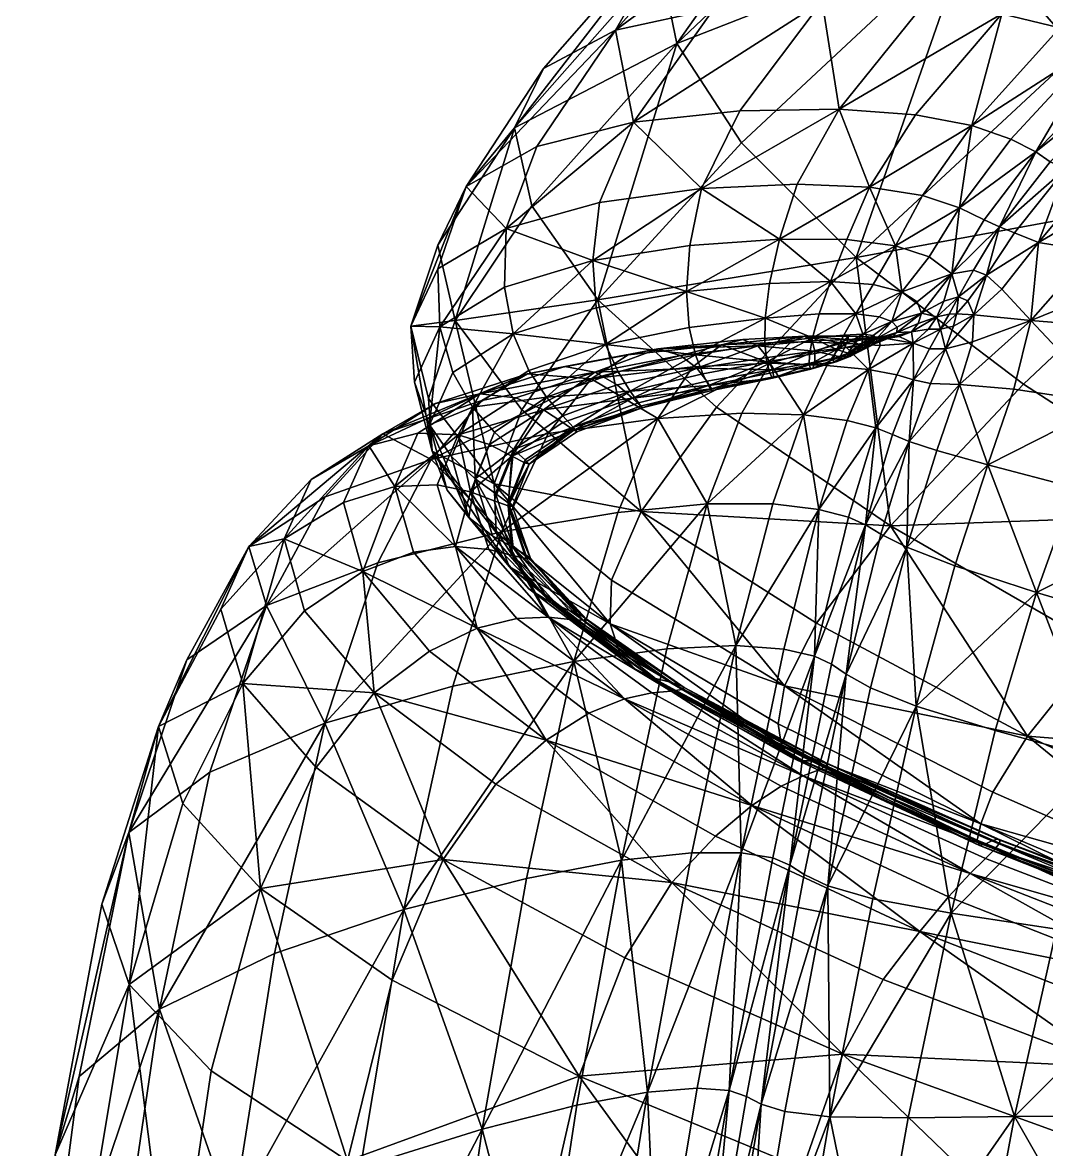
# Model space of a CAD drawing. Header units: millimetres. Extents: x -7995 to 5903, y -544 to 668.
# Drawn here: x -4566.7 to -4352.1, y 81.5 to 317.6 of the extents above; entities that cross this region are included whole.
import ezdxf

# ---------------------------------------------------------------- set-up
doc = ezdxf.new("R2010")
doc.units = ezdxf.units.MM
doc.layers.get('0').update_dxf_attribs({"true_color": 0x57e1c6})

msp = doc.modelspace()

# ---------------------------------------------------------------- meshes
at = {"color": 121, "true_color": 0xa6e5e5}
mesh = msp.add_polyface(dxfattribs=at)
corners = [(-4427.08, 342.7, 661.96), (-4378.52, 389.89, 682.78), (-4384.16, 377.35, 729.41), (-4433.06, 330.17, 708.91), (-4429.53, 313.19, 755.39), (-4380.7, 359.53, 774.91), (-4391.95, 268.4, 832.43), (-4415.99, 292.39, 797.77), (-4367.9, 337.28, 815.88), (-4412.08, 350.13, 618.18), (-4364.01, 396.3, 638.36), (-4391.53, 353.45, 579.36), (-4421.78, 320.49, 564.85), (-4399.08, 322.03, 534.35), (-4368.89, 353.64, 547.34), (-4438.6, 296.74, 554.43), (-4416.33, 299.14, 525.49), (-4395.49, 299.45, 504.77), (-4377.8, 321.43, 512.29), (-4457.49, 307.97, 645.08), (-4442.4, 316.04, 602.27), (-4473.68, 283.23, 631.85), (-4458.86, 291.63, 590.3), (-4465.33, 274.48, 581.95), (-4424.35, 282.82, 520.37), (-4404.35, 283.72, 500.96), (-4463.56, 295.52, 691.77), (-4459.97, 279.2, 738.54), (-4446.07, 259.53, 781.6), (-4379.51, 298.24, 493.54), (-4361.4, 319.41, 500.19), (-4367.74, 296.01, 489.35), (-4389.14, 283.13, 490.56), (-4378.02, 281.37, 486.71)]
mesh.append_faces([[corners[k] for k in face] for face in [(0, 1, 2), (2, 3, 0), (4, 3, 2), (2, 5, 4), (6, 7, 8), (4, 5, 8), (8, 7, 4), (0, 9, 10), (10, 1, 0), (10, 9, 11), (11, 12, 13), (13, 14, 11), (15, 16, 13), (13, 12, 15), (17, 18, 13), (13, 16, 17), (0, 19, 20), (20, 9, 0), (21, 22, 20), (20, 19, 21), (15, 12, 20), (20, 22, 15), (11, 9, 20), (20, 12, 11), (15, 22, 23), (17, 16, 24), (24, 25, 17), (24, 16, 15), (0, 3, 26), (26, 19, 0), (4, 27, 26), (26, 3, 4), (21, 19, 26), (4, 7, 28), (17, 29, 30), (30, 18, 17), (31, 29, 32), (32, 33, 31), (17, 25, 32), (32, 29, 17)]], dxfattribs={"vtx2": -1, "color": 121})
mesh = msp.add_polyface(dxfattribs=at)
corners = [(-4367.9, 337.28, 815.88), (-4345.53, 311.44, 848.97), (-4391.95, 268.4, 832.43), (-4289.61, 359.69, 864.99), (-4329.31, 285.74, 468.77), (-4342.58, 269.68, 463.37), (-4321.04, 269.05, 430.15), (-4313.35, 282.85, 870.81), (-4399.08, 322.03, 534.35), (-4377.8, 321.43, 512.29), (-4347.63, 351.68, 523.93), (-4348, 287.01, 493.96), (-4341.74, 285.99, 486.49), (-4323, 305.69, 494.78), (-4329.44, 306.34, 501.84), (-4354.29, 290.49, 492.41), (-4351.31, 288.46, 494.87), (-4332.65, 307.88, 502.09), (-4335.5, 310.21, 499), (-4361.92, 274.81, 490.5), (-4365.14, 276.26, 488.97), (-4371.89, 264.94, 488.34), (-4364.61, 264.69, 485.89), (-4358.74, 273.52, 488.86), (-4353.72, 271.5, 481.38), (-4340.84, 313.26, 496.01), (-4305.35, 337.4, 509.34), (-4319.09, 344.76, 505.87), (-4349.28, 316.51, 495.58), (-4367.74, 296.01, 489.35), (-4359.55, 293.21, 489.77), (-4361.4, 319.41, 500.19), (-4331.22, 348.54, 510.95), (-4379.51, 298.24, 493.54), (-4370.26, 278.77, 486.94), (-4376.66, 268.54, 487.38), (-4378.02, 281.37, 486.71)]
mesh.append_faces([[corners[k] for k in face] for face in [(0, 1, 2), (3, 1, 0), (4, 5, 6), (2, 1, 7), (8, 9, 10), (11, 12, 13), (13, 14, 11), (13, 12, 4), (15, 16, 17), (17, 18, 15), (11, 14, 17), (17, 16, 11), (19, 20, 21), (22, 23, 19), (11, 16, 19), (19, 23, 11), (15, 20, 19), (19, 16, 15), (4, 12, 24), (24, 5, 4), (11, 23, 24), (24, 12, 11), (25, 18, 26), (27, 28, 25), (29, 30, 25), (25, 28, 29), (15, 18, 25), (25, 30, 15), (10, 9, 31), (31, 32, 10), (29, 28, 31), (31, 33, 29), (27, 32, 31), (31, 28, 27), (21, 20, 34), (34, 35, 21), (15, 30, 34), (34, 20, 15), (29, 36, 34), (34, 30, 29)]], dxfattribs={"vtx2": -1, "color": 121})
mesh = msp.add_polyface(dxfattribs=at)
corners = [(-4479.24, 253.87, 615.27), (-4465.69, 262.2, 576.88), (-4465.33, 274.48, 581.95), (-4479.62, 266.02, 622.01), (-4447.15, 267.72, 544.36), (-4445.79, 279.91, 547.72), (-4438.6, 296.74, 554.43), (-4473.68, 283.23, 631.85), (-4458.86, 291.63, 590.3), (-4408.01, 272.23, 500.45), (-4404.35, 283.72, 500.96), (-4424.35, 282.82, 520.37), (-4426.84, 270.91, 518.59), (-4476, 255.21, 724.27), (-4479.64, 270.94, 677.8), (-4463.56, 295.52, 691.77), (-4459.97, 279.2, 738.54), (-4446.07, 259.53, 781.6), (-4415.99, 292.39, 797.77), (-4391.95, 268.4, 832.43), (-4429.53, 313.19, 755.39), (-4485.3, 254.01, 666.82), (-4393.89, 272.15, 490.83), (-4389.14, 283.13, 490.56), (-4383.7, 270.85, 487.29), (-4378.02, 281.37, 486.71), (-4376.66, 268.54, 487.38), (-4370.26, 278.77, 486.94), (-4463.82, 252.36, 574.76), (-4427.54, 261.26, 519.75), (-4410.14, 262.95, 502.82), (-4446.47, 257.87, 543.98), (-4397.35, 263.37, 493.91), (-4392.01, 256.58, 495.69), (-4388.38, 262.7, 490.72), (-4371.89, 264.94, 488.34), (-4382.4, 261.16, 490.94), (-4379.14, 259.06, 492.4)]
mesh.append_faces([[corners[k] for k in face] for face in [(0, 1, 2), (2, 3, 0), (4, 5, 2), (2, 1, 4), (2, 5, 6), (7, 3, 2), (2, 8, 7), (9, 10, 11), (11, 12, 9), (6, 5, 11), (4, 12, 11), (11, 5, 4), (13, 14, 15), (15, 16, 13), (15, 14, 7), (17, 18, 19), (13, 16, 17), (17, 16, 20), (7, 14, 21), (21, 3, 7), (9, 22, 23), (23, 10, 9), (24, 25, 23), (23, 22, 24), (24, 26, 27), (27, 25, 24), (4, 1, 28), (9, 12, 29), (29, 30, 9), (4, 31, 29), (29, 12, 4), (9, 30, 32), (32, 22, 9), (33, 34, 32), (24, 22, 32), (32, 34, 24), (35, 26, 36), (36, 37, 35), (24, 34, 36), (36, 26, 24)]], dxfattribs={"vtx2": -1, "color": 121})
mesh = msp.add_polyface(dxfattribs=at)
corners = [(-4355.35, 255.17, 462.29), (-4331.1, 253.25, 423.43), (-4321.04, 269.05, 430.15), (-4342.58, 269.68, 463.37), (-4358.87, 240.77, 447.84), (-4339.02, 237.76, 414.86), (-4303.63, 250.74, 377.76), (-4367.56, 250.72, 472.75), (-4370.32, 241.75, 464.32), (-4373.21, 249.28, 476.68), (-4376.34, 242, 470.17), (-4313.35, 282.85, 870.81), (-4356.91, 241.86, 855.73), (-4391.95, 268.4, 832.43), (-4314.9, 214.71, 867.63), (-4371.89, 264.94, 488.34), (-4367.36, 265.76, 488.03), (-4361.92, 274.81, 490.5), (-4364.61, 264.69, 485.89), (-4353.72, 271.5, 481.38), (-4361.41, 261.76, 479.18), (-4358.74, 273.52, 488.86), (-4367.29, 256.36, 479.6), (-4368.57, 259.3, 484.36), (-4370.9, 256.6, 483.71), (-4371.53, 254, 481.17), (-4373.59, 259.21, 488.52), (-4370.51, 260.16, 486.5), (-4375.06, 255.96, 487.46), (-4372.46, 256.52, 484.94), (-4374.29, 253.38, 482.4), (-4376.59, 249.28, 478.1), (-4378.28, 256.72, 492.94)]
mesh.append_faces([[corners[k] for k in face] for face in [(0, 1, 2), (2, 3, 0), (0, 4, 5), (5, 1, 0), (6, 1, 5), (0, 7, 8), (8, 4, 0), (9, 10, 8), (8, 7, 9), (11, 12, 13), (14, 12, 11), (15, 16, 17), (17, 16, 18), (0, 3, 19), (19, 20, 0), (18, 20, 19), (19, 21, 18), (0, 20, 22), (22, 7, 0), (18, 23, 22), (22, 20, 18), (24, 25, 22), (22, 23, 24), (9, 7, 22), (22, 25, 9), (15, 26, 27), (27, 16, 15), (28, 29, 27), (27, 26, 28), (24, 23, 27), (27, 29, 24), (18, 16, 27), (27, 23, 18), (9, 25, 30), (30, 31, 9), (24, 29, 30), (30, 25, 24), (30, 29, 28), (32, 26, 15)]], dxfattribs={"vtx2": -1, "color": 121})
mesh = msp.add_polyface(dxfattribs=at)
corners = [(-4391.95, 268.4, 832.43), (-4421.21, 237.02, 817.17), (-4446.07, 259.53, 781.6), (-4479.24, 253.87, 615.27), (-4479.62, 266.02, 622.01), (-4485.3, 254.01, 666.82), (-4479.64, 270.94, 677.8), (-4476, 255.21, 724.27), (-4463.82, 252.36, 574.76), (-4465.69, 262.2, 576.88), (-4444.47, 250.17, 545.56), (-4446.47, 257.87, 543.98), (-4447.15, 267.72, 544.36), (-4411.06, 255.7, 506.9), (-4426.97, 253.69, 522.75), (-4425.66, 248.02, 526.48), (-4411.12, 250.28, 511.53), (-4427.54, 261.26, 519.75), (-4410.14, 262.95, 502.82), (-4399.69, 256.58, 498.61), (-4397.35, 263.37, 493.91), (-4392.01, 256.58, 495.69), (-4396.1, 249.09, 505.3), (-4394.56, 252.12, 500.9), (-4401.09, 251.55, 503.75), (-4390.72, 250.44, 504.44), (-4388.39, 252.05, 501.84), (-4390.52, 252.29, 500.71), (-4392.63, 249.85, 504.63), (-4387.14, 255.96, 495.95), (-4391.02, 249.6, 506.21), (-4387.61, 251.4, 502.96), (-4393.66, 251.2, 491.96), (-4393.61, 251.87, 483.92), (-4387.17, 251.67, 485.01), (-4388.86, 251.23, 492.75), (-4394.87, 250.42, 474.99), (-4390.67, 249.87, 498.81), (-4420.17, 250.12, 487.4), (-4405.59, 250.69, 478.02), (-4402.75, 251.9, 486.71), (-4415.69, 251.2, 495.52), (-4401.2, 250.89, 494.61), (-4412.54, 249.91, 502.85)]
mesh.append_faces([[corners[k] for k in face] for face in [(0, 1, 2), (3, 4, 5), (5, 6, 7), (8, 9, 3), (10, 11, 8), (8, 11, 12), (13, 14, 15), (15, 16, 13), (15, 14, 10), (10, 14, 17), (17, 11, 10), (13, 18, 17), (17, 14, 13), (13, 19, 20), (20, 18, 13), (20, 19, 21), (22, 23, 24), (21, 19, 24), (24, 23, 21), (13, 16, 24), (24, 19, 13), (25, 26, 27), (27, 28, 25), (21, 23, 27), (27, 29, 21), (27, 23, 22), (25, 30, 31), (32, 33, 34), (34, 35, 32), (34, 33, 36), (32, 35, 37), (38, 39, 40), (40, 41, 38), (36, 33, 40), (40, 39, 36), (32, 42, 40), (40, 33, 32), (43, 41, 40), (40, 42, 43)]], dxfattribs={"vtx2": -1, "color": 121})
mesh = msp.add_polyface(dxfattribs=at)
corners = [(-4410.03, 246.21, 468.89), (-4405.59, 250.69, 478.02), (-4420.17, 250.12, 487.4), (-4403, 235.42, 454.78), (-4398.08, 245.79, 465.61), (-4415.94, 235.78, 458.27), (-4394.87, 250.42, 474.99), (-4393.86, 234.21, 455.83), (-4389.35, 244.91, 466.72), (-4384.75, 212.18, 841.46), (-4421.21, 237.02, 817.17), (-4391.95, 268.4, 832.43), (-4409.51, 244.84, 513.85), (-4409.24, 243.39, 516.9), (-4422.25, 240.87, 530.95), (-4409.5, 243.12, 518.21), (-4410.05, 244.13, 517.76), (-4422.91, 241.58, 531.69), (-4396.1, 249.09, 505.3), (-4396.73, 247.21, 507.87), (-4393.61, 248.32, 507.12), (-4396.67, 246.39, 508.51), (-4410.67, 246.49, 515.54), (-4401.77, 245.91, 510.62), (-4401.72, 248.07, 508.15), (-4401.46, 244.98, 511.16), (-4400.65, 246.48, 506.51), (-4401.01, 245.2, 509.79), (-4395.33, 247.59, 503.84), (-4396.15, 246.54, 507.14), (-4401.09, 251.55, 503.75), (-4411.12, 250.28, 511.53), (-4410.55, 247.4, 509.06), (-4400.6, 248.73, 501.33), (-4412.54, 249.91, 502.85), (-4401.2, 250.89, 494.61), (-4393.66, 251.2, 491.96), (-4394.37, 249.46, 498.69)]
mesh.append_faces([[corners[k] for k in face] for face in [(0, 1, 2), (3, 4, 0), (0, 5, 3), (6, 1, 0), (0, 4, 6), (3, 7, 8), (8, 4, 3), (9, 10, 11), (12, 13, 14), (14, 13, 15), (15, 16, 17), (18, 19, 20), (20, 19, 21), (22, 16, 23), (23, 24, 22), (15, 25, 23), (23, 16, 15), (21, 19, 23), (23, 25, 21), (18, 24, 23), (23, 19, 18), (12, 26, 27), (27, 13, 12), (28, 29, 27), (27, 26, 28), (21, 25, 27), (27, 29, 21), (15, 13, 27), (27, 25, 15), (22, 24, 30), (30, 31, 22), (30, 24, 18), (12, 32, 33), (33, 26, 12), (34, 35, 33), (33, 32, 34), (36, 37, 33), (33, 35, 36), (28, 26, 33), (33, 37, 28)]], dxfattribs={"vtx2": -1, "color": 121})
mesh = msp.add_polyface(dxfattribs=at)
corners = [(-4379.98, 250.41, 479.54), (-4383.42, 243.82, 469.51), (-4379.9, 242.77, 471.28), (-4376.59, 249.28, 478.1), (-4387.86, 232.67, 458.97), (-4380.87, 229.82, 461.22), (-4376.34, 242, 470.17), (-4373.21, 249.28, 476.68), (-4370.32, 241.75, 464.32), (-4386.89, 249.97, 476.15), (-4389.35, 244.91, 466.72), (-4394.87, 250.42, 474.99), (-4398.08, 245.79, 465.61), (-4393.86, 234.21, 455.83), (-4391.95, 268.4, 832.43), (-4356.91, 241.86, 855.73), (-4384.75, 212.18, 841.46), (-4390.72, 250.44, 504.44), (-4392.63, 249.85, 504.63), (-4393.61, 248.32, 507.12), (-4391.02, 249.6, 506.21), (-4396.1, 249.09, 505.3), (-4396.67, 246.39, 508.51), (-4393.72, 247.61, 507.84), (-4391.18, 248.95, 506.87), (-4390.68, 249.05, 503.31), (-4390.97, 248.81, 505.56), (-4393.27, 247.65, 506.47), (-4392.25, 248.4, 503.35), (-4396.15, 246.54, 507.14), (-4395.33, 247.59, 503.84), (-4390.52, 252.29, 500.71), (-4387.62, 250.71, 503.32), (-4387.61, 251.4, 502.96), (-4388.76, 250.11, 500.41), (-4387.87, 250.33, 502.19), (-4390.67, 249.87, 498.81), (-4394.37, 249.46, 498.69), (-4393.66, 251.2, 491.96)]
mesh.append_faces([[corners[k] for k in face] for face in [(0, 1, 2), (2, 3, 0), (2, 1, 4), (5, 6, 2), (7, 3, 2), (2, 6, 7), (8, 6, 5), (0, 9, 10), (10, 1, 0), (11, 12, 10), (10, 9, 11), (4, 1, 10), (10, 13, 4), (14, 15, 16), (17, 18, 19), (19, 20, 17), (19, 18, 21), (22, 23, 19), (24, 20, 19), (19, 23, 24), (25, 26, 27), (27, 28, 25), (24, 23, 27), (27, 26, 24), (22, 29, 27), (27, 23, 22), (30, 28, 27), (27, 29, 30), (21, 18, 31), (24, 32, 33), (33, 20, 24), (25, 34, 35), (35, 26, 25), (24, 26, 35), (35, 32, 24), (25, 28, 36), (36, 34, 25), (30, 37, 36), (36, 28, 30), (36, 37, 38)]], dxfattribs={"vtx2": -1, "color": 121})
mesh = msp.add_polyface(dxfattribs=at)
corners = [(-4379.98, 250.41, 479.54), (-4376.59, 249.28, 478.1), (-4374.29, 253.38, 482.4), (-4376.82, 253.37, 484.96), (-4375.06, 255.96, 487.46), (-4384.47, 254.95, 497.44), (-4387.14, 255.96, 495.95), (-4390.52, 252.29, 500.71), (-4388.39, 252.05, 501.84), (-4392.01, 256.58, 495.69), (-4382.4, 261.16, 490.94), (-4388.38, 262.7, 490.72), (-4379.14, 259.06, 492.4), (-4371.89, 264.94, 488.34), (-4378.28, 256.72, 492.94), (-4383.37, 253.77, 498.25), (-4383.42, 252.64, 498.16), (-4378.97, 254.53, 492.37), (-4373.59, 259.21, 488.52), (-4387.61, 251.4, 502.96), (-4390.72, 250.44, 504.44), (-4387.62, 250.71, 503.32), (-4385.99, 251.32, 495.05), (-4384.24, 251.8, 496.97), (-4387.87, 250.33, 502.19), (-4388.76, 250.11, 500.41), (-4380.35, 252.83, 490.52), (-4382.91, 251.82, 487.9), (-4387.17, 251.67, 485.01), (-4386.89, 249.97, 476.15), (-4388.86, 251.23, 492.75), (-4394.87, 250.42, 474.99), (-4390.67, 249.87, 498.81)]
mesh.append_faces([[corners[k] for k in face] for face in [(0, 1, 2), (2, 3, 0), (4, 3, 2), (5, 6, 7), (7, 8, 5), (9, 6, 10), (10, 11, 9), (5, 12, 10), (10, 6, 5), (13, 12, 14), (5, 15, 14), (14, 12, 5), (16, 17, 14), (14, 15, 16), (4, 18, 14), (14, 17, 4), (19, 8, 20), (16, 15, 19), (19, 21, 16), (5, 8, 19), (19, 15, 5), (22, 23, 24), (24, 25, 22), (16, 21, 24), (24, 23, 16), (0, 3, 26), (26, 27, 0), (4, 17, 26), (26, 3, 4), (16, 23, 26), (26, 17, 16), (22, 27, 26), (26, 23, 22), (0, 27, 28), (28, 29, 0), (22, 30, 28), (28, 27, 22), (31, 29, 28), (22, 25, 32), (32, 30, 22)]], dxfattribs={"vtx2": -1, "color": 121})
mesh = msp.add_polyface(dxfattribs=at)
corners = [(-4437.05, 215.18, 803.31), (-4462.04, 236.47, 767.4), (-4446.07, 259.53, 781.6), (-4476, 255.21, 724.27), (-4467.86, 220.96, 755.16), (-4481.63, 238.85, 712.5), (-4485.3, 254.01, 666.82), (-4484.54, 242.27, 658.65), (-4479.24, 253.87, 615.27), (-4480.86, 227.78, 703.15), (-4460.88, 244.03, 530.84), (-4470.42, 238.41, 524.21), (-4447.53, 242.99, 497.52), (-4439.74, 248.02, 505.28), (-4456.51, 231.5, 488.12), (-4433.51, 234.68, 468.61), (-4480.15, 237.79, 563.24), (-4491.2, 231.47, 557.93), (-4439.31, 240.39, 550.56), (-4453.46, 235.21, 577.28), (-4451.3, 232.84, 578.14), (-4481.37, 233.29, 653.1), (-4476.49, 244.31, 611.38), (-4472.35, 237.04, 609.61), (-4463.82, 252.36, 574.76), (-4460.58, 244.74, 574.71), (-4444.47, 250.17, 545.56), (-4441.85, 244.41, 548.09), (-4456.84, 239.1, 575.84), (-4467.79, 231.76, 609.23), (-4446.72, 244.36, 541.99), (-4452.99, 245.58, 536.81), (-4433.52, 249.23, 512.47), (-4442.03, 241.7, 546.24), (-4457.51, 236.49, 574.47), (-4463.3, 238.95, 571.53), (-4438.86, 238.9, 549.43), (-4453.47, 233.8, 576.59), (-4470.85, 239.84, 567.78), (-4475.37, 231.22, 606.83)]
mesh.append_faces([[corners[k] for k in face] for face in [(0, 1, 2), (2, 1, 3), (3, 1, 4), (4, 5, 3), (6, 7, 8), (3, 5, 6), (9, 7, 6), (6, 5, 9), (10, 11, 12), (12, 13, 10), (12, 14, 15), (10, 16, 17), (17, 11, 10), (18, 19, 20), (8, 7, 21), (21, 22, 8), (23, 22, 21), (8, 22, 24), (23, 25, 24), (24, 22, 23), (24, 25, 26), (18, 27, 28), (28, 19, 18), (26, 25, 28), (28, 27, 26), (23, 29, 28), (28, 25, 23), (30, 31, 32), (10, 13, 32), (32, 31, 10), (30, 33, 34), (34, 35, 30), (36, 37, 34), (34, 33, 36), (10, 31, 38), (38, 16, 10), (30, 35, 38), (38, 31, 30), (38, 35, 39)]], dxfattribs={"vtx2": -1, "color": 121})
mesh = msp.add_polyface(dxfattribs=at)
corners = [(-4420.17, 250.12, 487.4), (-4426.19, 245.5, 478.78), (-4410.03, 246.21, 468.89), (-4433.51, 234.68, 468.61), (-4415.94, 235.78, 458.27), (-4446.07, 259.53, 781.6), (-4421.21, 237.02, 817.17), (-4437.05, 215.18, 803.31), (-4439.74, 248.02, 505.28), (-4447.53, 242.99, 497.52), (-4438.86, 238.9, 549.43), (-4437.18, 237.27, 551.43), (-4451.17, 232.23, 577.86), (-4422.25, 240.87, 530.95), (-4423.23, 242.44, 528.34), (-4409.51, 244.84, 513.85), (-4409.5, 243.12, 518.21), (-4422.21, 240.55, 532.06), (-4436.81, 236.92, 552.26), (-4410.67, 246.49, 515.54), (-4424.12, 244.04, 529.83), (-4422.91, 241.58, 531.69), (-4410.05, 244.13, 517.76), (-4439.31, 240.39, 550.56), (-4437.57, 237.93, 551.96), (-4451.3, 232.84, 578.14), (-4411.12, 250.28, 511.53), (-4425.66, 248.02, 526.48), (-4444.47, 250.17, 545.56), (-4441.85, 244.41, 548.09), (-4415.69, 251.2, 495.52), (-4433.52, 249.23, 512.47), (-4412.54, 249.91, 502.85), (-4428.76, 247.87, 518.87), (-4446.72, 244.36, 541.99), (-4425.37, 245.19, 524.23), (-4410.55, 247.4, 509.06), (-4442.03, 241.7, 546.24)]
mesh.append_faces([[corners[k] for k in face] for face in [(0, 1, 2), (3, 4, 2), (2, 1, 3), (5, 6, 7), (0, 8, 9), (9, 1, 0), (3, 1, 9), (10, 11, 12), (13, 14, 15), (16, 17, 13), (18, 11, 13), (13, 17, 18), (10, 14, 13), (13, 11, 10), (19, 20, 21), (21, 22, 19), (23, 24, 21), (21, 20, 23), (18, 17, 21), (21, 24, 18), (21, 17, 16), (25, 24, 23), (19, 26, 27), (27, 20, 19), (28, 29, 27), (23, 20, 27), (27, 29, 23), (0, 30, 31), (31, 8, 0), (32, 33, 31), (31, 30, 32), (31, 33, 34), (15, 14, 35), (35, 36, 15), (10, 37, 35), (35, 14, 10), (34, 33, 35), (35, 37, 34), (32, 36, 35), (35, 33, 32)]], dxfattribs={"vtx2": -1, "color": 121})
mesh = msp.add_polyface(dxfattribs=at)
corners = [(-4519.25, 207.84, 591.63), (-4525.12, 194.69, 637.78), (-4538.19, 170.11, 628.71), (-4494.13, 228.93, 601.66), (-4499.39, 217.07, 645.27), (-4511.87, 209.42, 642.81), (-4506.23, 221.9, 597.76), (-4495.35, 202.6, 690.16), (-4507.61, 194.38, 689.1), (-4520.53, 179.15, 685.12), (-4481.4, 185.87, 732.44), (-4492.97, 177.14, 732.66), (-4503.35, 170.8, 489.06), (-4492.23, 204.42, 504.45), (-4515.59, 195.49, 540.14), (-4481.06, 226.08, 515.79), (-4503.27, 218.24, 550.63), (-4532.29, 184.07, 581.93), (-4466.29, 210.9, 475.98), (-4491.2, 231.47, 557.93), (-4480.15, 237.79, 563.24), (-4470.42, 238.41, 524.21), (-4480.86, 227.78, 703.15), (-4477.7, 219.63, 696.13), (-4481.37, 233.29, 653.1), (-4484.54, 242.27, 658.65), (-4473.14, 213.9, 691.11), (-4470.85, 239.84, 567.78), (-4483.83, 231.59, 604.64), (-4488.68, 220.42, 646.64), (-4475.37, 231.22, 606.83), (-4479.8, 220.73, 647.2), (-4475.92, 207.81, 688.92), (-4484.75, 206.68, 689.96), (-4471.39, 190.73, 730.8)]
mesh.append_faces([[corners[k] for k in face] for face in [(0, 1, 2), (3, 4, 5), (5, 6, 3), (7, 8, 5), (5, 4, 7), (9, 1, 5), (5, 8, 9), (0, 6, 5), (5, 1, 0), (7, 10, 11), (11, 8, 7), (12, 13, 14), (15, 16, 14), (14, 13, 15), (0, 17, 14), (14, 16, 0), (15, 13, 18), (18, 13, 12), (3, 6, 19), (19, 20, 3), (0, 16, 19), (19, 6, 0), (15, 21, 19), (19, 16, 15), (22, 23, 24), (24, 25, 22), (24, 23, 26), (3, 20, 27), (27, 28, 3), (3, 28, 29), (29, 4, 3), (30, 31, 29), (29, 28, 30), (32, 33, 29), (29, 31, 32), (7, 4, 29), (29, 33, 7), (7, 33, 34), (34, 10, 7)]], dxfattribs={"vtx2": -1, "color": 121})
mesh = msp.add_polyface(dxfattribs=at)
corners = [(-4480.86, 227.78, 703.15), (-4481.63, 238.85, 712.5), (-4467.86, 220.96, 755.16), (-4467.43, 210.77, 744.92), (-4466.29, 210.9, 475.98), (-4476.5, 178.54, 460.01), (-4451.17, 183.75, 439.37), (-4456.51, 231.5, 488.12), (-4481.06, 226.08, 515.79), (-4447.53, 242.99, 497.52), (-4470.42, 238.41, 524.21), (-4464.12, 226.77, 609.27), (-4461.38, 225.38, 609.75), (-4464.93, 216.34, 646.62), (-4467.85, 217.42, 646.92), (-4463.99, 205.94, 685.99), (-4463.79, 228.17, 609.53), (-4467.53, 218.92, 646.85), (-4464.87, 217.01, 646.45), (-4463.87, 207.63, 685.7), (-4473.14, 213.9, 691.11), (-4477.7, 219.63, 696.13), (-4464.7, 203.66, 736.69), (-4460.59, 198.98, 730.31), (-4456.05, 196.12, 725.65), (-4468.2, 210.07, 687.74), (-4467.79, 231.76, 609.23), (-4471.84, 222.01, 647.73), (-4472.35, 237.04, 609.61), (-4476.8, 226.67, 649.64), (-4481.37, 233.29, 653.1), (-4475.37, 231.22, 606.83), (-4463.3, 238.95, 571.53), (-4457.51, 236.49, 574.47), (-4468.79, 229.17, 608.33), (-4483.83, 231.59, 604.64), (-4470.85, 239.84, 567.78), (-4472.83, 219.31, 647.2), (-4468.96, 207.17, 687.46), (-4475.92, 207.81, 688.92), (-4479.8, 220.73, 647.2), (-4456.5, 193.03, 725.48), (-4463.05, 192.77, 728.29), (-4471.39, 190.73, 730.8), (-4484.75, 206.68, 689.96)]
mesh.append_faces([[corners[k] for k in face] for face in [(0, 1, 2), (2, 3, 0), (4, 5, 6), (4, 7, 8), (9, 10, 8), (11, 12, 13), (13, 14, 11), (15, 14, 13), (16, 17, 18), (18, 17, 19), (20, 21, 22), (22, 23, 20), (0, 3, 22), (22, 21, 0), (24, 25, 20), (16, 26, 27), (27, 17, 16), (28, 29, 27), (27, 26, 28), (20, 25, 27), (27, 29, 20), (19, 17, 27), (27, 25, 19), (20, 29, 30), (30, 29, 28), (31, 32, 33), (33, 34, 31), (31, 35, 36), (11, 14, 37), (37, 34, 11), (15, 38, 37), (37, 14, 15), (39, 40, 37), (37, 38, 39), (31, 34, 37), (37, 40, 31), (39, 38, 41), (41, 42, 39), (39, 42, 43), (43, 44, 39)]], dxfattribs={"vtx2": -1, "color": 121})
mesh = msp.add_polyface(dxfattribs=at)
corners = [(-4443.5, 191.62, 780.12), (-4467.43, 210.77, 744.92), (-4467.86, 220.96, 755.16), (-4462.04, 236.47, 767.4), (-4437.05, 215.18, 803.31), (-4451.17, 183.75, 439.37), (-4441.91, 214.99, 455.83), (-4466.29, 210.9, 475.98), (-4481.06, 226.08, 515.79), (-4456.51, 231.5, 488.12), (-4447.53, 242.99, 497.52), (-4463.99, 205.94, 685.99), (-4461.12, 205.3, 684.94), (-4449.22, 192.41, 721.23), (-4451.85, 192.57, 722.94), (-4460.22, 205.32, 684.45), (-4460.48, 225.08, 609.89), (-4463.97, 216.18, 646.42), (-4464.93, 216.34, 646.62), (-4461.38, 225.38, 609.75), (-4464.87, 217.01, 646.45), (-4461.32, 225.98, 609.78), (-4463.79, 228.17, 609.53), (-4463.87, 207.63, 685.7), (-4461.17, 206.07, 684.65), (-4449.45, 193.29, 720.89), (-4452.03, 194.43, 722.56), (-4464.12, 226.77, 609.27), (-4453.47, 233.8, 576.59), (-4451.17, 232.23, 577.86), (-4450.49, 231.88, 578.36), (-4451.3, 232.84, 578.14), (-4453.46, 235.21, 577.28), (-4464.7, 203.66, 736.69), (-4438.35, 182.17, 763.56), (-4460.59, 198.98, 730.31), (-4468.2, 210.07, 687.74), (-4456.05, 196.12, 725.65), (-4473.14, 213.9, 691.11), (-4456.84, 239.1, 575.84), (-4467.79, 231.76, 609.23), (-4468.79, 229.17, 608.33), (-4457.51, 236.49, 574.47), (-4456.5, 193.03, 725.48), (-4468.96, 207.17, 687.46)]
mesh.append_faces([[corners[k] for k in face] for face in [(0, 1, 2), (2, 3, 4), (5, 6, 7), (8, 9, 10), (11, 12, 13), (13, 14, 11), (13, 12, 15), (16, 17, 18), (18, 19, 16), (15, 12, 18), (18, 17, 15), (18, 12, 11), (20, 21, 22), (23, 24, 20), (15, 17, 20), (20, 24, 15), (16, 21, 20), (20, 17, 16), (15, 24, 25), (23, 26, 25), (25, 24, 23), (27, 28, 29), (29, 19, 27), (16, 19, 29), (29, 30, 16), (22, 21, 31), (31, 32, 22), (16, 30, 31), (31, 21, 16), (33, 1, 0), (34, 35, 33), (23, 36, 37), (37, 26, 23), (38, 35, 37), (22, 32, 39), (39, 40, 22), (27, 41, 42), (42, 28, 27), (11, 14, 43), (43, 44, 11)]], dxfattribs={"vtx2": -1, "color": 121})
mesh = msp.add_polyface(dxfattribs=at)
corners = [(-4387.86, 232.67, 458.97), (-4384.34, 231.3, 461.78), (-4379.9, 242.77, 471.28), (-4380.87, 229.82, 461.22), (-4394.07, 181.07, 433.7), (-4386.76, 210.41, 449.4), (-4390.03, 212.36, 449.43), (-4397.15, 183.19, 433.26), (-4393.55, 213.95, 446.01), (-4379.36, 174.39, 411.02), (-4371.26, 203.75, 425.29), (-4381.32, 207.68, 442.49), (-4388.96, 178.23, 427.42), (-4375.06, 227.92, 454.26), (-4393.86, 234.21, 455.83), (-4399.76, 215.61, 442.58), (-4356.05, 168.11, 841.72), (-4400.3, 191.77, 828.13), (-4384.75, 212.18, 841.46), (-4363.33, 156.36, 829.87), (-4407.01, 178.62, 815.89), (-4365.82, 149.75, 818.97), (-4408.3, 170.71, 804.88), (-4397.87, 136.75, 407.43), (-4388.45, 134.04, 391.97), (-4398.32, 161.83, 773.67), (-4397.99, 162.4, 772.72), (-4361.8, 146.39, 785.09), (-4362.85, 144.42, 788.78), (-4399.95, 160.98, 776.24), (-4398.79, 162.74, 773.5), (-4400.54, 162.91, 776.13), (-4363.48, 146.2, 788.96), (-4366.08, 145.2, 800.78), (-4364.88, 145.45, 793.95), (-4403.05, 162.95, 780.73), (-4405.63, 163.71, 787.16), (-4366.56, 146.33, 809.2), (-4407.61, 166.02, 795.26), (-4364.86, 142.47, 793.24), (-4403.06, 159.81, 780.31), (-4368.07, 139.32, 798.55), (-4407.67, 157.59, 785.09)]
mesh.append_faces([[corners[k] for k in face] for face in [(0, 1, 2), (2, 1, 3), (4, 5, 6), (6, 7, 4), (3, 1, 6), (6, 5, 3), (0, 8, 6), (6, 1, 0), (9, 10, 11), (11, 12, 9), (3, 5, 11), (11, 13, 3), (4, 12, 11), (11, 5, 4), (0, 14, 15), (15, 8, 0), (16, 17, 18), (16, 19, 20), (20, 17, 16), (21, 22, 20), (20, 19, 21), (9, 12, 23), (23, 24, 9), (23, 12, 4), (25, 26, 27), (28, 29, 25), (30, 31, 32), (27, 26, 30), (33, 34, 35), (35, 36, 33), (32, 31, 35), (35, 34, 32), (21, 37, 38), (38, 22, 21), (33, 36, 38), (38, 37, 33), (28, 39, 40), (40, 29, 28), (41, 42, 40), (40, 39, 41)]], dxfattribs={"vtx2": -1, "color": 121})
mesh = msp.add_polyface(dxfattribs=at)
corners = [(-4322.46, 214.08, 362.02), (-4294.84, 207, 311.39), (-4284.48, 227.7, 318.5), (-4313.37, 233.23, 370.15), (-4364.36, 224.93, 436.86), (-4346.23, 220.19, 404.98), (-4339.02, 237.76, 414.86), (-4358.87, 240.77, 447.84), (-4379.36, 174.39, 411.02), (-4362.79, 169.29, 381.11), (-4354.17, 198.19, 394.35), (-4371.26, 203.75, 425.29), (-4340.58, 163.23, 340.64), (-4331.47, 191.39, 352.64), (-4304.62, 183.74, 303.13), (-4314.05, 156.53, 292.61), (-4284.52, 149.51, 239.99), (-4375.06, 227.92, 454.26), (-4381.32, 207.68, 442.49), (-4380.87, 229.82, 461.22), (-4370.32, 241.75, 464.32), (-4314.9, 214.71, 867.63), (-4340.92, 186.91, 854.36), (-4384.75, 212.18, 841.46), (-4356.91, 241.86, 855.73), (-4356.05, 168.11, 841.72), (-4293.96, 163.12, 855.77), (-4308.54, 146.05, 843.93), (-4365.82, 149.75, 818.97), (-4363.33, 156.36, 829.87), (-4316.34, 135.78, 832.67), (-4323.34, 123.97, 278.75), (-4372.07, 131.01, 363.41), (-4361.8, 146.39, 785.09), (-4361.89, 145.7, 786.03), (-4398.32, 161.83, 773.67), (-4362.85, 144.42, 788.78), (-4363.48, 146.2, 788.96), (-4362.39, 146.53, 786.03), (-4398.79, 162.74, 773.5)]
mesh.append_faces([[corners[k] for k in face] for face in [(0, 1, 2), (2, 3, 0), (4, 5, 6), (6, 7, 4), (0, 3, 6), (6, 5, 0), (8, 9, 10), (10, 11, 8), (12, 13, 10), (10, 9, 12), (0, 5, 10), (10, 13, 0), (4, 11, 10), (10, 5, 4), (14, 15, 16), (0, 13, 14), (14, 1, 0), (12, 15, 14), (14, 13, 12), (4, 17, 18), (18, 11, 4), (19, 17, 20), (4, 7, 20), (20, 17, 4), (21, 22, 23), (23, 24, 21), (23, 22, 25), (25, 22, 26), (26, 27, 25), (26, 22, 21), (28, 29, 30), (25, 27, 30), (30, 29, 25), (31, 15, 12), (32, 9, 8), (12, 9, 32), (33, 34, 35), (35, 34, 36), (37, 38, 39), (39, 38, 33)]], dxfattribs={"vtx2": -1, "color": 121})
mesh = msp.add_polyface(dxfattribs=at)
corners = [(-4400.68, 184.86, 429.51), (-4397.15, 183.19, 433.26), (-4390.03, 212.36, 449.43), (-4393.55, 213.95, 446.01), (-4451.17, 183.75, 439.37), (-4431.64, 186.39, 428.4), (-4423.19, 216.74, 445.12), (-4441.91, 214.99, 455.83), (-4417.2, 187.06, 424.69), (-4409.39, 216.74, 441.5), (-4403, 235.42, 454.78), (-4415.94, 235.78, 458.27), (-4433.51, 234.68, 468.61), (-4399.76, 215.61, 442.58), (-4407.12, 186.35, 425.86), (-4393.86, 234.21, 455.83), (-4437.05, 215.18, 803.31), (-4421.21, 237.02, 817.17), (-4384.75, 212.18, 841.46), (-4400.3, 191.77, 828.13), (-4443.5, 191.62, 780.12), (-4443.23, 200.75, 790.92), (-4407.01, 178.62, 815.89), (-4467.86, 220.96, 755.16), (-4456.51, 231.5, 488.12), (-4466.29, 210.9, 475.98), (-4460.22, 205.32, 684.45), (-4448.47, 192.64, 720.5), (-4449.22, 192.41, 721.23), (-4427.98, 178.28, 751.08), (-4449.45, 193.29, 720.89), (-4452.03, 194.43, 722.56), (-4431.18, 179.47, 753.88), (-4451.17, 232.23, 577.86), (-4453.47, 233.8, 576.59), (-4438.86, 238.9, 549.43), (-4436.81, 236.92, 552.26), (-4450.49, 231.88, 578.36), (-4437.18, 237.27, 551.43), (-4437.57, 237.93, 551.96), (-4451.3, 232.84, 578.14), (-4441.59, 185.68, 770.99), (-4464.7, 203.66, 736.69), (-4438.35, 182.17, 763.56), (-4456.05, 196.12, 725.65), (-4460.59, 198.98, 730.31), (-4456.5, 193.03, 725.48), (-4451.85, 192.57, 722.94), (-4430.73, 177.51, 754.21)]
mesh.append_faces([[corners[k] for k in face] for face in [(0, 1, 2), (2, 3, 0), (4, 5, 6), (6, 7, 4), (8, 9, 6), (6, 5, 8), (10, 11, 6), (6, 9, 10), (12, 7, 6), (6, 11, 12), (0, 3, 13), (13, 14, 0), (10, 9, 13), (13, 15, 10), (8, 14, 13), (13, 9, 8), (16, 17, 18), (18, 19, 16), (20, 21, 22), (16, 19, 22), (22, 21, 16), (23, 21, 20), (16, 21, 23), (12, 24, 25), (25, 7, 12), (26, 27, 28), (28, 27, 29), (30, 31, 32), (29, 27, 30), (30, 27, 26), (33, 34, 35), (36, 37, 33), (33, 38, 36), (36, 39, 40), (40, 37, 36), (20, 41, 42), (42, 41, 43), (32, 31, 44), (44, 45, 43), (46, 47, 48)]], dxfattribs={"vtx2": -1, "color": 121})
mesh = msp.add_polyface(dxfattribs=at)
corners = [(-4538.02, 110.89, 504.77), (-4527.43, 160.58, 525.26), (-4544.44, 147.94, 567.36), (-4503.35, 170.8, 489.06), (-4513.87, 122.59, 468.47), (-4451.17, 183.75, 439.37), (-4476.5, 178.54, 460.01), (-4486.75, 131.76, 439.14), (-4461.06, 138.3, 418.18), (-4430.61, 137.43, 795.75), (-4467.47, 158.04, 769.53), (-4456.96, 167.26, 768.22), (-4478.53, 142.27, 767.39), (-4440.43, 121.64, 794.36), (-4441.17, 142.08, 407.04), (-4544.36, 116.09, 661.79), (-4533.11, 154.01, 676.57), (-4516.85, 136.17, 721.6), (-4520.53, 179.15, 685.12), (-4505.12, 161.56, 729.64), (-4532.29, 184.07, 581.93), (-4538.19, 170.11, 628.71), (-4550.09, 132.93, 614.1), (-4519.25, 207.84, 591.63), (-4525.12, 194.69, 637.78), (-4492.97, 177.14, 732.66), (-4481.4, 185.87, 732.44), (-4507.61, 194.38, 689.1), (-4515.59, 195.49, 540.14), (-4466.29, 210.9, 475.98), (-4430.73, 177.51, 754.21), (-4451.85, 192.57, 722.94), (-4449.22, 192.41, 721.23), (-4438.35, 182.17, 763.56), (-4434.6, 180.35, 757.85), (-4456.05, 196.12, 725.65), (-4440.53, 175.93, 761.58), (-4463.05, 192.77, 728.29), (-4456.5, 193.03, 725.48), (-4434.76, 177.16, 757.64), (-4471.39, 190.73, 730.8), (-4447.96, 172.92, 765.34)]
mesh.append_faces([[corners[k] for k in face] for face in [(0, 1, 2), (3, 1, 0), (0, 4, 3), (5, 6, 7), (7, 8, 5), (3, 4, 7), (7, 6, 3), (9, 10, 11), (12, 10, 9), (9, 13, 12), (5, 8, 14), (15, 16, 17), (18, 19, 17), (17, 16, 18), (17, 19, 12), (2, 20, 21), (21, 22, 2), (21, 20, 23), (18, 16, 21), (21, 24, 18), (15, 22, 21), (21, 16, 15), (11, 10, 25), (25, 26, 11), (12, 19, 25), (25, 10, 12), (18, 27, 25), (25, 19, 18), (2, 1, 28), (28, 20, 2), (28, 1, 3), (3, 6, 29), (30, 31, 32), (33, 34, 35), (36, 37, 38), (38, 39, 36), (11, 26, 40), (40, 41, 11), (36, 41, 40), (40, 37, 36)]], dxfattribs={"vtx2": -1, "color": 121})
mesh = msp.add_polyface(dxfattribs=at)
corners = [(-4407.01, 178.62, 815.89), (-4408.3, 170.71, 804.88), (-4443.5, 191.62, 780.12), (-4400.68, 184.86, 429.51), (-4409.43, 142.61, 408.36), (-4405.86, 141.08, 412.31), (-4397.15, 183.19, 433.26), (-4394.07, 181.07, 433.7), (-4407.12, 186.35, 425.86), (-4416.04, 143.67, 404.55), (-4417.2, 187.06, 424.69), (-4426.39, 143.68, 403.3), (-4441.17, 142.08, 407.04), (-4431.64, 186.39, 428.4), (-4451.17, 183.75, 439.37), (-4430.73, 177.51, 754.21), (-4428.53, 177.87, 751.98), (-4398.32, 161.83, 773.67), (-4399.95, 160.98, 776.24), (-4427.98, 178.28, 751.08), (-4397.99, 162.4, 772.72), (-4431.18, 179.47, 753.88), (-4400.54, 162.91, 776.13), (-4398.79, 162.74, 773.5), (-4428.92, 178.8, 751.67), (-4449.22, 192.41, 721.23), (-4449.45, 193.29, 720.89), (-4434.6, 180.35, 757.85), (-4403.05, 162.95, 780.73), (-4438.35, 182.17, 763.56), (-4405.63, 163.71, 787.16), (-4407.61, 166.02, 795.26), (-4441.59, 185.68, 770.99), (-4456.05, 196.12, 725.65), (-4434.76, 177.16, 757.64), (-4456.5, 193.03, 725.48), (-4456.96, 167.26, 768.22), (-4447.96, 172.92, 765.34), (-4413.79, 153.6, 789.78), (-4440.53, 175.93, 761.58), (-4407.67, 157.59, 785.09), (-4403.06, 159.81, 780.31)]
mesh.append_faces([[corners[k] for k in face] for face in [(0, 1, 2), (3, 4, 5), (5, 6, 3), (7, 6, 5), (3, 8, 9), (9, 4, 3), (10, 11, 9), (9, 8, 10), (12, 13, 14), (10, 13, 12), (12, 11, 10), (15, 16, 17), (17, 18, 15), (19, 20, 17), (17, 16, 19), (21, 22, 23), (23, 24, 21), (19, 24, 23), (23, 20, 19), (25, 16, 15), (19, 16, 25), (21, 24, 26), (26, 24, 19), (21, 27, 28), (28, 22, 21), (29, 30, 28), (28, 27, 29), (2, 1, 31), (31, 32, 2), (29, 32, 31), (31, 30, 29), (33, 27, 21), (15, 34, 35), (36, 37, 38), (39, 40, 38), (38, 37, 39), (15, 18, 41), (41, 34, 15), (39, 34, 41), (41, 40, 39)]], dxfattribs={"vtx2": -1, "color": 121})
mesh = msp.add_polyface(dxfattribs=at)
corners = [(-4394.72, 101.45, 810.32), (-4403.13, 77.52, 804.26), (-4450, 96.84, 787.54), (-4440.43, 121.64, 794.36), (-4410.68, 42.59, 791.09), (-4458.43, 60.16, 773.41), (-4456.96, 167.26, 768.22), (-4421.44, 147.12, 793.6), (-4430.61, 137.43, 795.75), (-4378.64, 127.18, 808.33), (-4386.28, 117.1, 811.08), (-4397.44, 88.34, 370.62), (-4405.26, 42.96, 349.48), (-4388.66, 45.47, 323.71), (-4394.07, 181.07, 433.7), (-4402.84, 139.11, 413.11), (-4397.87, 136.75, 407.43), (-4411.89, 90.98, 390.36), (-4406.89, 89.43, 385.17), (-4388.45, 134.04, 391.97), (-4418.56, 93.85, 385.32), (-4414.94, 92.6, 389.35), (-4405.86, 141.08, 412.31), (-4409.43, 142.61, 408.36), (-4423.17, 44.33, 367.14), (-4420.02, 43.16, 368.19), (-4426.83, 45.22, 363.18), (-4414.88, 42.45, 363.3), (-4435.68, 93.48, 380.12), (-4425.25, 94.32, 381.43), (-4416.04, 143.67, 404.55), (-4426.39, 143.68, 403.3), (-4441.17, 142.08, 407.04), (-4433.5, 45.05, 359.29), (-4443.8, 43.33, 357.92), (-4413.79, 153.6, 789.78), (-4407.67, 157.59, 785.09), (-4368.07, 139.32, 798.55)]
mesh.append_faces([[corners[k] for k in face] for face in [(0, 1, 2), (2, 3, 0), (4, 5, 2), (2, 1, 4), (6, 7, 8), (9, 10, 8), (8, 7, 9), (0, 3, 8), (8, 10, 0), (11, 12, 13), (14, 15, 16), (17, 18, 16), (16, 15, 17), (11, 19, 16), (16, 18, 11), (20, 21, 22), (22, 23, 20), (17, 15, 22), (22, 21, 17), (22, 15, 14), (17, 21, 24), (24, 25, 17), (20, 26, 24), (24, 21, 20), (11, 18, 27), (27, 12, 11), (17, 25, 27), (27, 18, 17), (28, 29, 30), (30, 31, 28), (20, 23, 30), (30, 29, 20), (28, 31, 32), (20, 29, 33), (33, 26, 20), (28, 34, 33), (33, 29, 28), (35, 7, 6), (35, 36, 37), (9, 7, 35)]], dxfattribs={"vtx2": -1, "color": 121})
mesh = msp.add_polyface(dxfattribs=at)
corners = [(-4274.89, 114.59, 814.18), (-4320.02, 130.47, 822.15), (-4316.34, 135.78, 832.67), (-4365.82, 149.75, 818.97), (-4284.52, 149.51, 239.99), (-4314.05, 156.53, 292.61), (-4323.34, 123.97, 278.75), (-4293.42, 119.93, 228.51), (-4340.58, 163.23, 340.64), (-4349.96, 127.65, 324.69), (-4379.36, 174.39, 411.02), (-4388.45, 134.04, 391.97), (-4372.07, 131.01, 363.41), (-4283.13, 116.89, 784.28), (-4322.79, 129.25, 791.54), (-4322.54, 130.9, 788.76), (-4362.85, 144.42, 788.78), (-4361.89, 145.7, 786.03), (-4361.8, 146.39, 785.09), (-4322.68, 131.66, 787.86), (-4283.91, 119.62, 780.73), (-4323.03, 131.6, 788.92), (-4323.4, 130.81, 792), (-4283.67, 118.22, 784.91), (-4362.39, 146.53, 786.03), (-4363.48, 146.2, 788.96), (-4322.24, 128.25, 812.53), (-4366.08, 145.2, 800.78), (-4366.56, 146.33, 809.2), (-4323.33, 128.2, 804.1), (-4323.61, 129.37, 797.16), (-4364.88, 145.45, 793.95), (-4281.03, 114.3, 796.81), (-4368.07, 139.32, 798.55), (-4372.62, 134.4, 803.87), (-4413.79, 153.6, 789.78), (-4378.64, 127.18, 808.33), (-4323.62, 126.62, 796.16), (-4364.86, 142.47, 793.24), (-4325.3, 122.65, 801.73), (-4328.13, 116.94, 807.36)]
mesh.append_faces([[corners[k] for k in face] for face in [(0, 1, 2), (2, 1, 3), (4, 5, 6), (6, 7, 4), (8, 9, 6), (10, 11, 12), (12, 9, 8), (13, 14, 15), (16, 17, 15), (15, 14, 16), (18, 19, 15), (15, 17, 18), (15, 19, 20), (21, 22, 23), (20, 19, 21), (18, 24, 21), (21, 19, 18), (25, 22, 21), (21, 24, 25), (26, 1, 0), (27, 28, 26), (26, 29, 27), (3, 1, 26), (26, 28, 3), (23, 22, 30), (25, 31, 30), (30, 22, 25), (27, 29, 30), (30, 31, 27), (30, 29, 32), (33, 34, 35), (35, 34, 36), (37, 14, 13), (33, 38, 37), (37, 39, 33), (16, 14, 37), (37, 38, 16), (36, 34, 40), (33, 39, 40), (40, 34, 33)]], dxfattribs={"vtx2": -1, "color": 121})
mesh = msp.add_polyface(dxfattribs=at)
corners = [(-4544.44, 147.94, 567.36), (-4554.81, 96.78, 546.58), (-4538.02, 110.89, 504.77), (-4562.51, 38.17, 522.35), (-4546.37, 53.87, 481.31), (-4522.69, 67.14, 445.33), (-4513.87, 122.59, 468.47), (-4470.33, 85.76, 394.98), (-4495.87, 77.82, 416.02), (-4502.67, 23.94, 393.32), (-4477.77, 33.27, 372.49), (-4486.75, 131.76, 439.14), (-4461.06, 138.3, 418.18), (-4498.56, 79.15, 745.15), (-4489.21, 116.98, 759.89), (-4450, 96.84, 787.54), (-4458.43, 60.16, 773.41), (-4478.53, 142.27, 767.39), (-4440.43, 121.64, 794.36), (-4464.84, 8.69, 750.09), (-4450.49, 90.8, 383.82), (-4441.17, 142.08, 407.04), (-4435.68, 93.48, 380.12), (-4458.35, 39.57, 361.5), (-4443.8, 43.33, 357.92), (-4527.19, 97.98, 706.71), (-4516.85, 136.17, 721.6), (-4544.36, 116.09, 661.79), (-4550.09, 132.93, 614.1), (-4559.85, 80.36, 592.48), (-4553.26, 62.49, 639.13), (-4559.18, 1.16, 611.87), (-4566.7, 20.19, 566.83), (-4505.65, 25.81, 721.27), (-4535.16, 44.02, 683.17)]
mesh.append_faces([[corners[k] for k in face] for face in [(0, 1, 2), (3, 4, 2), (2, 1, 3), (5, 6, 2), (2, 4, 5), (7, 8, 9), (9, 10, 7), (9, 8, 5), (5, 8, 11), (11, 6, 5), (7, 12, 11), (11, 8, 7), (13, 14, 15), (15, 16, 13), (17, 18, 15), (15, 14, 17), (13, 16, 19), (7, 20, 21), (21, 12, 7), (21, 20, 22), (22, 20, 23), (23, 24, 22), (7, 10, 23), (23, 20, 7), (13, 25, 26), (26, 14, 13), (26, 25, 27), (17, 14, 26), (0, 28, 29), (29, 1, 0), (27, 30, 29), (29, 28, 27), (29, 30, 31), (3, 1, 29), (29, 32, 3), (13, 33, 34), (34, 25, 13), (27, 25, 34), (34, 30, 27)]], dxfattribs={"vtx2": -1, "color": 121})
mesh = msp.add_polyface(dxfattribs=at)
corners = [(-4286.52, 94.66, 804.89), (-4290.75, 84.35, 808.13), (-4338.36, 98.81, 815.28), (-4332.39, 109.12, 812.17), (-4296.13, 69.66, 808.23), (-4345.31, 83.52, 815.03), (-4394.72, 101.45, 810.32), (-4386.28, 117.1, 811.08), (-4378.64, 127.18, 808.33), (-4352.5, 60.76, 809.75), (-4302.03, 48.33, 803.71), (-4307.83, 18.12, 793.08), (-4410.68, 42.59, 791.09), (-4403.13, 77.52, 804.26), (-4359.19, 28.05, 797.78), (-4273.16, 59.06, 157.03), (-4307.32, 56.76, 202.67), (-4311.19, 26.36, 190.91), (-4358.76, 88.39, 306.75), (-4331.78, 88.65, 263.17), (-4323.34, 123.97, 278.75), (-4349.96, 127.65, 324.69), (-4301.21, 88.48, 215.64), (-4293.42, 119.93, 228.51), (-4397.44, 88.34, 370.62), (-4381.02, 88.14, 343.52), (-4372.07, 131.01, 363.41), (-4388.45, 134.04, 391.97), (-4388.66, 45.47, 323.71), (-4366.1, 49.15, 288.8), (-4338.65, 53.18, 247.52), (-4281.03, 114.3, 796.81), (-4323.33, 128.2, 804.1), (-4322.24, 128.25, 812.53), (-4282.96, 109.13, 794.38), (-4325.3, 122.65, 801.73), (-4323.62, 126.62, 796.16), (-4328.13, 116.94, 807.36), (-4284.06, 102.85, 800.02)]
mesh.append_faces([[corners[k] for k in face] for face in [(0, 1, 2), (2, 3, 0), (4, 5, 2), (2, 1, 4), (6, 7, 2), (2, 5, 6), (8, 3, 2), (2, 7, 8), (9, 10, 11), (12, 13, 9), (9, 14, 12), (6, 5, 9), (9, 13, 6), (4, 10, 9), (9, 5, 4), (15, 16, 17), (18, 19, 20), (20, 21, 18), (22, 23, 20), (20, 19, 22), (24, 25, 26), (26, 27, 24), (18, 21, 26), (26, 25, 18), (18, 25, 28), (28, 29, 18), (28, 25, 24), (17, 16, 30), (22, 19, 30), (30, 16, 22), (18, 29, 30), (30, 19, 18), (31, 32, 33), (34, 35, 36), (0, 3, 37), (37, 38, 0), (37, 3, 8), (34, 38, 37), (37, 35, 34)]], dxfattribs={"vtx2": -1, "color": 121})

doc.saveas('drawing.dxf')
